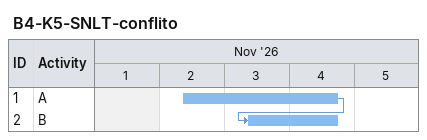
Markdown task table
B4-K5-SNLT-conflito

| ID | Task | Start | Finish | Predecessors |
|---|---|---|---|---|
| 1 | A | 2026-11-02 | 2026-11-04 |  |
| 2 | B | 2026-11-03 | 2026-11-04 | 1 |
